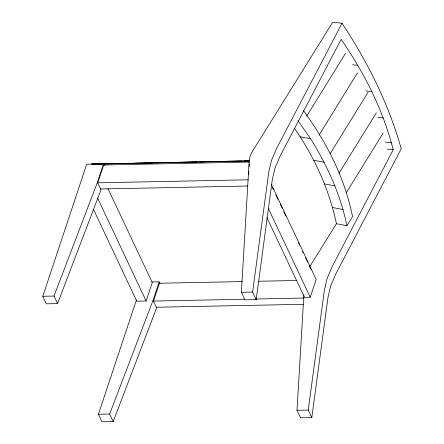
<?xml version="1.0" encoding="UTF-8"?>
<svg xmlns="http://www.w3.org/2000/svg" width="444" height="444" viewBox="0 0 444 444"><rect width="100%" height="100%" fill="white"/><g stroke="black" fill="none" stroke-linecap="round" stroke-linejoin="round"><path stroke-width="0.67" d="M311.805 417.588L308.247 410.045L324.403 290.071L327.106 278.444L332.079 266.772L393.212 149.767C383.139 110.007 364.313 72.999 341.131 39.333L279.998 156.332L275.025 168.01L272.322 179.637L256.166 299.611L244.927 299.833L241.37 292.291L249.245 160.245L250.089 156.088L252.092 151.915L332.706 22.2L342.03 23.26C367.665 61.96 388.7 103.968 401.226 148.779L335.631 274.314L330.663 285.986L327.955 297.613L311.805 417.588L300.566 417.81L297.008 410.267L303.89 294.816M248.69 174.337L248.851 171.612M249.139 166.839L249.3 164.114M256.166 299.611L252.608 292.069L268.764 172.094L271.473 160.467L276.44 148.796L342.03 23.26M103.58 163.842L97.447 182.279L101.004 189.816L57.576 303.596L46.331 303.824L42.774 296.281L86.719 164.18L103.58 163.842L104.401 165.584M151.798 281.968L159.218 281.818L153.086 300.255L156.643 307.797L113.209 421.572L101.97 421.8L98.413 414.258L136.452 299.905M93.567 209.579L136.769 301.193L146.137 301.004L152.27 282.573L107.881 188.45M266.944 217.654L304.523 297.347L310.239 297.23L316.161 279.426L271.478 184.676M57.576 303.596L54.018 296.054L97.447 182.279M113.209 421.572L109.651 414.03L153.086 300.255M306.765 116.1L345.621 53.163M318.997 135.22L357.492 72.872M330.219 153.563L367.987 92.391M338.927 173.41L376.334 112.826M346.192 192.918L383.233 132.923M309.546 266.972L336.413 223.743C329.265 189.46 314.38 156.987 294.422 128.305M336.413 223.743L346.919 225.724L352.519 216.711A426.229 259.329 18.7 0 0 303.507 110.739M249.251 160.789L91.658 164.175L93.04 164.147M108.763 163.669L92.03 163.947M111.527 163.614L130.869 163.226M133.633 163.17L152.975 162.782M155.739 162.726L175.08 162.338M177.844 162.282L197.186 161.894M199.95 161.838L219.292 161.45M222.056 161.394L241.397 161.006M244.161 160.95L248.995 160.856M97.192 164.064L249.256 161.011M249.423 162.071L103.63 164.996L97.702 182.817L248.368 179.787M100.61 188.978L247.819 186.019M242.307 281.579L159.396 283.244L153.469 301.06L244.694 299.228M258.891 281.246L296.897 280.48M42.774 296.281L54.018 296.054M241.37 292.291L252.608 292.069M255.75 299.006L304.129 298.035M156.388 307.254L303.596 304.301M98.413 414.258L109.651 414.03M297.008 410.267L308.247 410.045M352.525 64.769L357.914 65.379M365.917 90.909L371.983 91.597M377.9 117.31L383.294 117.921M385.325 142.108L391.397 142.796M387.146 149.079L393.212 149.767M300.333 136.808L310.611 138.75C327.289 165.54 340.559 194.705 346.919 225.724M313.825 160.284L324.164 162.238M324.608 183.921L335.009 185.886M332.584 207.542L343.046 209.518M297.952 120.596L310.611 138.75M272.316 187.268L273.493 189.766M275.852 194.761L277.911 199.134M280.269 204.129L282.329 208.502M283.799 211.622L285.864 215.995M298.529 242.846L299.706 245.343M302.653 251.593L303.241 252.841M305.594 257.836L307.659 262.204M309.129 265.329L311.189 269.702M268.515 208.758L310.239 297.23M159.218 281.818L160.04 283.561M97.608 198.096L146.137 301.004"/></g></svg>
